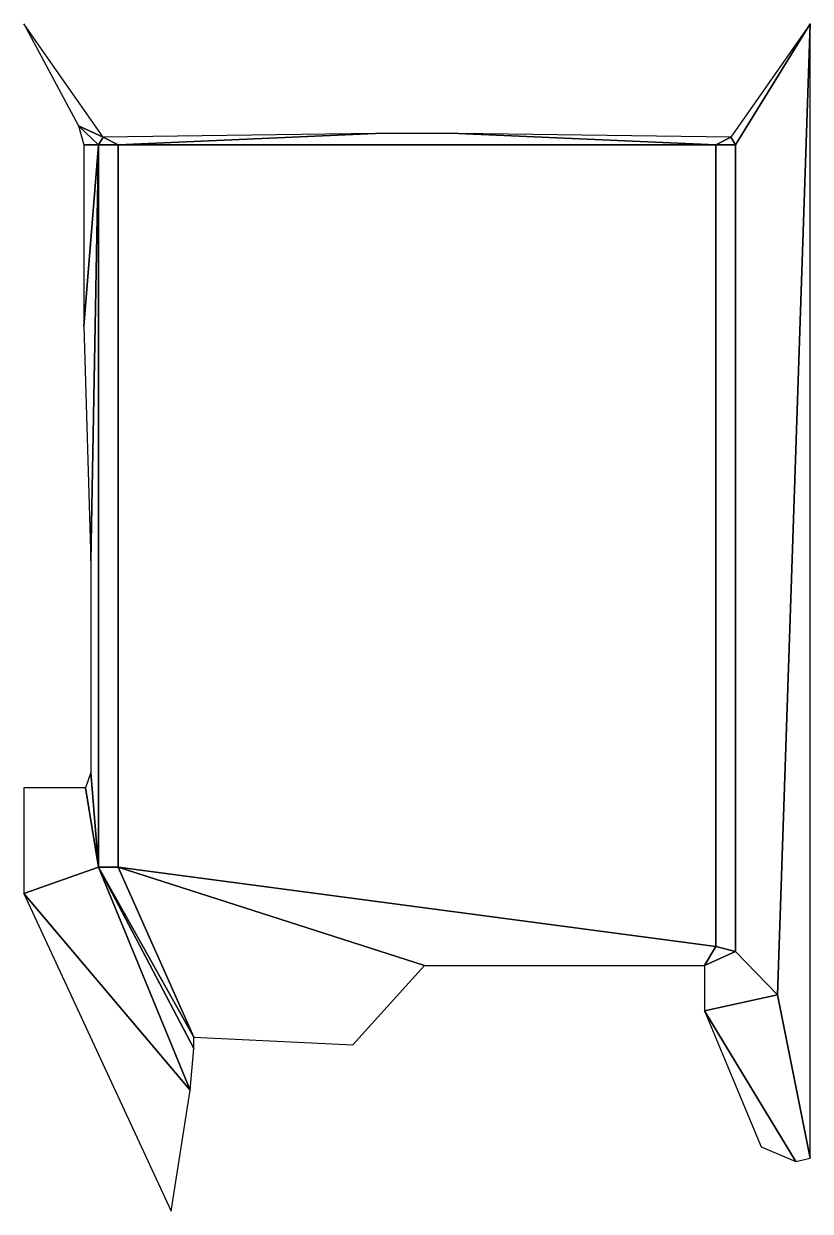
# Model space of a CAD drawing. Extents: x -1.04 to 1.04, y -2.17 to 0.97.
import ezdxf

# ---------------------------------------------------------------- set-up
doc = ezdxf.new("R2010")
doc.units = 0
doc.layers.add('BASE_PATCH', color=6, linetype='CONTINUOUS')

msp = doc.modelspace()

# ---------------------------------------------------------------- linework, layer by layer
at = {"layer": 'BASE_PATCH'}
for points in [[(-0.8299999999993284, 0.6699999999993624, 1.600000000001845), (-1.039999999999996, 0.9699999999999414, 1.110000000000008), (-0.8951724137931028, 0.6999999999999998, 1.509999999999999), (-0.8299999999993284, 0.6699999999993624, 1.600000000001845)], [(0.83, 0.6700000000000005, 1.599999999999998), (0.83, 0.6700000000000005, 1.599999999999998), (0.8427272727272727, 0.65, 1.654848484848485), (1.040000000000001, 0.97000000000004, 1.109999999999996)], [(1.039999999999999, 0.9699999999999998, 1.11), (0.8427272727272727, 0.65, 1.654848484848485), (0.8427272727272727, -1.483211102622865, 1.654848484848485), (0.9531034482758617, -1.597783251231528, 1.350000000000001)], [(1.04, -2.03, 1.11), (1.039999999999999, 0.969999999999999, 1.11), (0.9531034482758997, -1.597783251231503, 1.350000000000001), (1.04, -2.03, 1.11)], [(-0.8427272727272621, 0.6500000000005857, 1.654848484848455), (-0.8951724137931028, 0.7, 1.509999999999999), (-0.8806896551724129, 0.6500000000000007, 1.55), (-0.8427272727272621, 0.6500000000005857, 1.654848484848455)], [(-0.8427272727273859, 0.6499999999999471, 1.654848484848321), (-0.83, 0.6700000000000009, 1.599999999999996), (-0.8951724137931021, 0.6999999999999994, 1.510000000000001), (-0.8427272727273859, 0.6499999999999471, 1.654848484848321)], [(-0.7899999999999952, 0.65, 1.690000000000053), (-0.8299999999999981, 0.6699999999999999, 1.6), (-0.8427272727273187, 0.6500000000000015, 1.654848484848357), (-0.7899999999999952, 0.65, 1.690000000000053)], [(-0.1100000000000302, 0.6799999999999989, 1.689999999999999), (-0.83, 0.6700000000000002, 1.6), (-0.7900000000005907, 0.650000000000069, 1.689999999998258), (-0.1100000000000302, 0.6799999999999989, 1.689999999999999)], [(0.1099999999999992, 0.6800000000000002, 1.689999999999999), (-0.11, 0.6800000000000002, 1.689999999999999), (-0.7900000000005062, 0.6500000000000675, 1.689999999999999), (0.7899999999994889, 0.650000000000012, 1.689999999999946)], [(0.1099999999999992, 0.6800000000000002, 1.689999999999999), (0.1099999999999992, 0.6800000000000002, 1.689999999999999), (0.7899999999994889, 0.650000000000012, 1.689999999999946), (0.8299999999999998, 0.6700000000000002, 1.599999999999998)], [(0.8299999999999993, 0.67, 1.6), (0.8299999999999993, 0.67, 1.6), (0.7900000000000001, 0.65, 1.689999999999999), (0.8427272727272727, 0.65, 1.654848484848485)], [(-0.8427272727272729, 0.6500000000005858, 1.654848484848484), (-0.8806896551724129, 0.1699999999999997, 1.55), (-0.8625862068965507, -0.4499999999999998, 1.6), (-0.8427272727272512, 0.6500000000005857, 1.654848484848484)], [(-0.8427272727272729, 0.6500000000005858, 1.654848484848484), (-0.8806896551724133, 0.649999999999999, 1.549999999999999), (-0.8806896551724132, 0.17, 1.55), (-0.8427272727272729, 0.6500000000005858, 1.654848484848484)], [(-0.8427272727272621, 0.649999999999989, 1.654848484848455), (-0.8625862068965507, -0.45, 1.6), (-0.8625862068965507, -1.01, 1.6), (-0.8427272727272729, -1.26, 1.654848484848484)], [(-0.7900000000000001, 0.65, 1.689999999999999), (-0.8427272727272729, 0.65, 1.654848484848484), (-0.8427272727272729, -1.26, 1.654848484848484), (-0.7900000000000108, -1.259999999999988, 1.690000000000029)], [(0.7900000000000001, 0.65, 1.689999999999999), (-0.7899999999999952, 0.6500000000000675, 1.690000000000053), (-0.7899999999999952, -1.259999999999932, 1.690000000000053), (0.7900000000000001, -1.469999999999999, 1.689999999999999)], [(0.8427272727272727, 0.65, 1.654848484848485), (0.7900000000000001, 0.65, 1.689999999999999), (0.7900000000000001, -1.469999999999999, 1.689999999999999), (0.8427272727272722, -1.483211102622904, 1.654848484848486)], [(-0.8625862068965507, -1.01, 1.6), (-0.8770689655172406, -1.05, 1.56), (-0.8427272727272818, -1.26, 1.654848484848519), (-0.8427272727272846, -1.259999999999851, 1.654848484848452)], [(-0.8770689655172406, -1.05, 1.56), (-1.039999999999999, -1.05, 1.11), (-1.04, -1.329999999999999, 1.11), (-0.8427272727272836, -1.259999999999989, 1.654848484848514)], [(-0.8427272727272677, -1.260000000000063, 1.654848484848458), (-1.04, -1.329999999999999, 1.11), (-0.5999999999999999, -1.850000000000001, 1.349999999999999)], [(-0.7900000000000001, -1.259999999999999, 1.689999999999999), (-0.8427272727272729, -1.26, 1.654848484848484), (-0.5900000000000001, -1.709999999999999, 1.689999999999999)], [(-0.842727272727282, -1.259999999999999, 1.654848484848519), (-0.5899999999999999, -1.74, 1.6), (-0.5900000000000001, -1.709999999999999, 1.689999999999999)], [(-0.8427272727273013, -1.26, 1.654848484848465), (-0.5999999999999978, -1.849999999999999, 1.35), (-0.5899999999999999, -1.74, 1.6)], [(0.7900000000000003, -1.47, 1.689999999999999), (-0.789999999999489, -1.26, 1.690000000000053), (0.0199999999999995, -1.52, 1.689999999999999), (0.759999999999998, -1.520000000000002, 1.689999999999999)], [(0.0200000000000021, -1.52, 1.689999999999999), (-0.7899999999995236, -1.259999999999988, 1.690000000000354), (-0.5899999999999453, -1.710000000000016, 1.689999999999999), (-0.1699999999999998, -1.729999999999999, 1.689999999999999)], [(-0.5999999999995472, -1.850000000000856, 1.34999999999991), (-1.04, -1.329999999999999, 1.11), (-0.650000000000061, -2.169999999999999, 1.11)], [(0.8427272727272725, -1.483211102622865, 1.654848484848485), (0.7900000000000001, -1.47, 1.689999999999999), (0.7900000000000001, -1.47, 1.689999999999999), (0.759999999999999, -1.52, 1.689999999999999)], [(0.953103448275862, -1.597783251231488, 1.35), (0.842727272727272, -1.483211102622904, 1.654848484848486), (0.76, -1.52, 1.689999999999999), (0.7599999999999997, -1.639999999999999, 1.35)], [(1.04, -2.03, 1.11), (0.953103448275862, -1.597783251231488, 1.35), (0.7599999999999997, -1.639999999999999, 1.35), (1.001923881554251, -2.038076118445749, 1.129999999999999)], [(1.001923881554253, -2.038076118445749, 1.129999999999999), (0.7600000000000003, -1.64, 1.35), (0.7600000000000003, -1.64, 1.35), (0.9099999999999999, -2, 1.13)]]:
    msp.add_3dface(points, dxfattribs=at)

doc.saveas('drawing.dxf')
